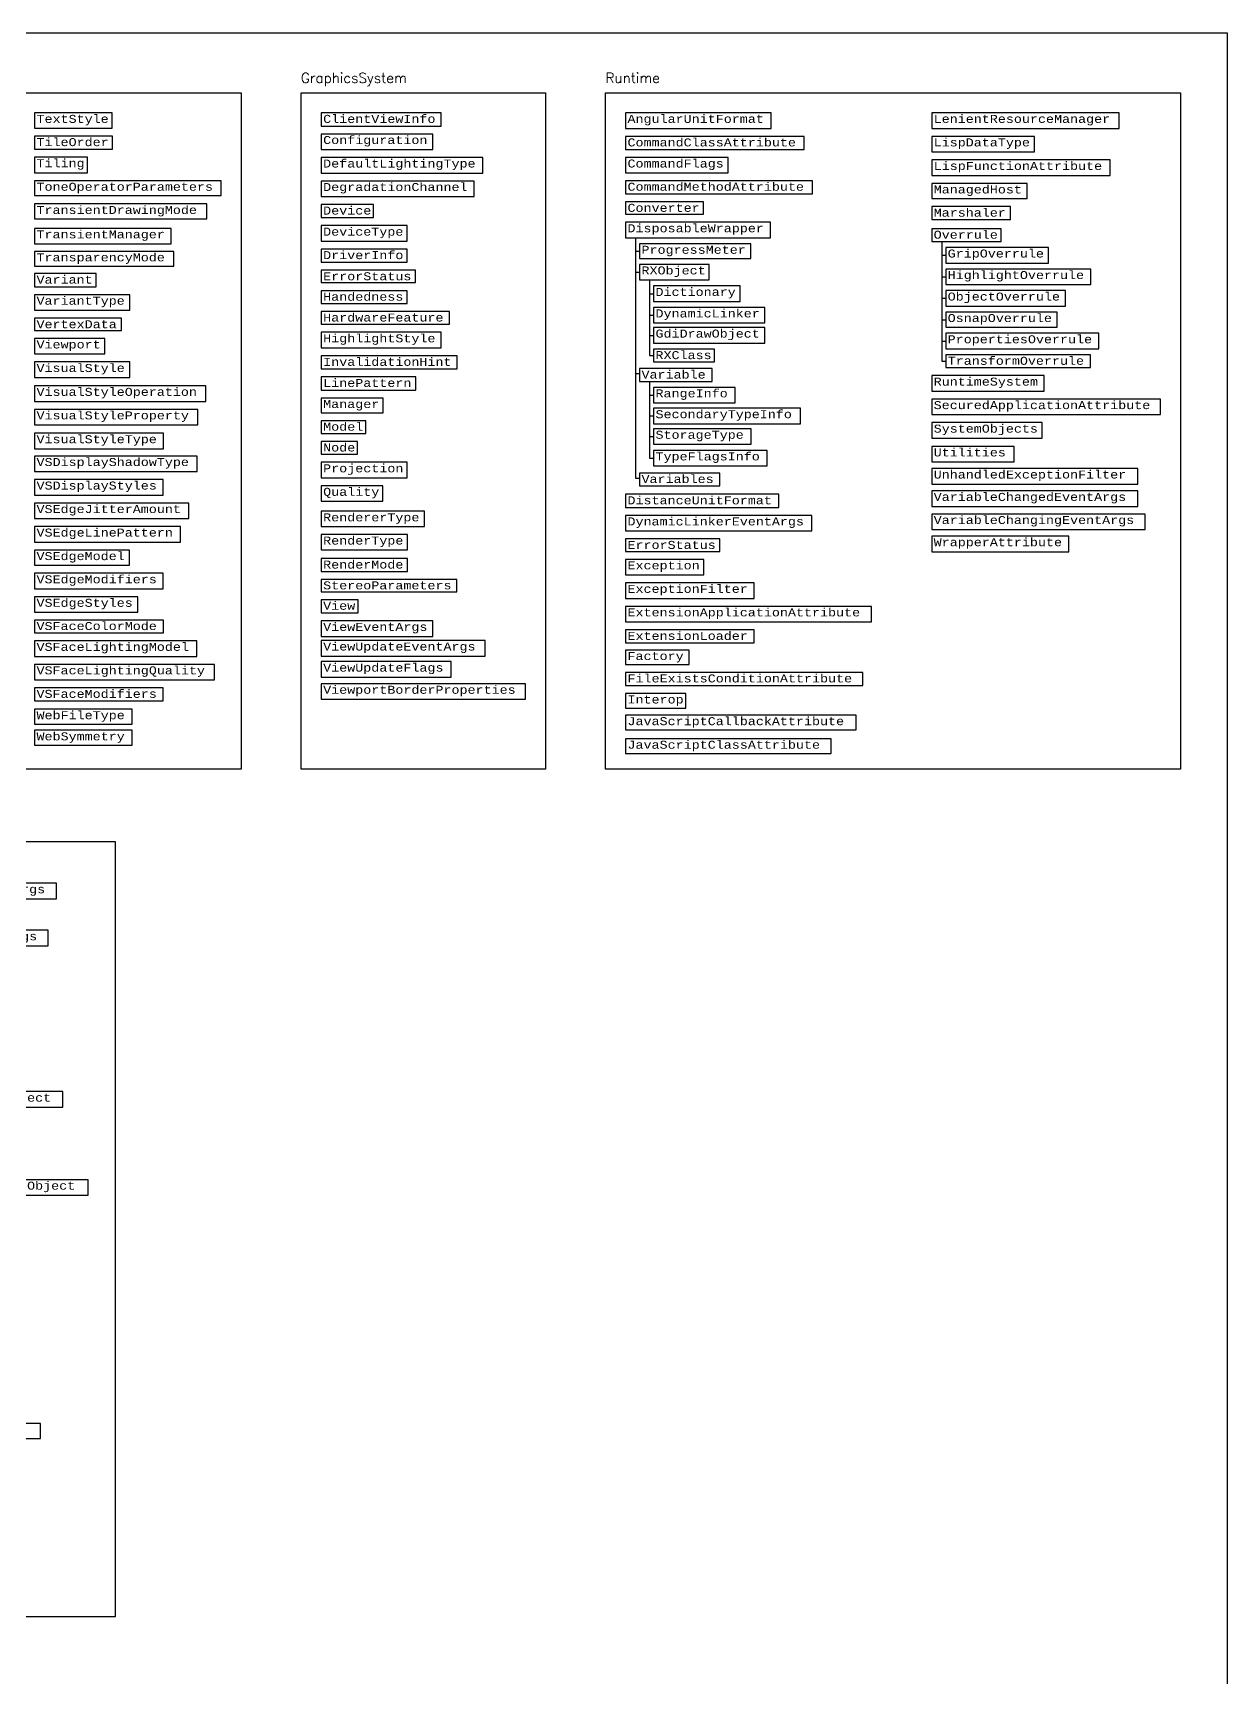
# Model space of a CAD drawing. Header units: inches. Extents: x 349 to 917, y -338 to 10.
# Drawn here: x 857.8 to 917.5, y -81.1 to 1.1 of the extents above; entities that cross this region are included whole.
import ezdxf

# ---------------------------------------------------------------- set-up
doc = ezdxf.new("R2010")
doc.units = ezdxf.units.IN
doc.header["$MEASUREMENT"] = 0
for name, color, linetype in [('Managed classes', 3, 'Continuous'), ('ObjectARX 2009 Managed classes', 7, 'Continuous'), ('ObjectARX 2010 Managed classes', 7, 'Continuous')]:
    doc.layers.add(name, color=color, linetype=linetype)
doc.styles.add('Categories', font='romanc.shx', dxfattribs={"height": 0.5})
doc.styles.add('PureManaged', font='cour.ttf', dxfattribs={"height": 0.4})
doc.styles.get("Standard").update_dxf_attribs({"font": 'cour.ttf'})

msp = doc.modelspace()

# ---------------------------------------------------------------- linework, layer by layer
for p, q in [((887.914, -9.142), (887.914, -21.154)), ((887.914, -9.808), (888.114, -9.808)), ((903.214, -9.329), (903.214, -15.312)), ((903.214, -10.017), (903.414, -10.017)), ((887.914, -10.861), (888.114, -10.861)), ((888.614, -11.249), (888.614, -15.028)), ((903.214, -11.092), (903.414, -11.092)), ((888.614, -11.937), (888.814, -11.937)), ((903.214, -12.168), (903.414, -12.168)), ((888.614, -13.012), (888.814, -13.012)), ((903.214, -13.236), (903.414, -13.236)), ((888.614, -14.02), (888.814, -14.02)), ((903.214, -14.304), (903.414, -14.304)), ((888.614, -15.028), (888.814, -15.028)), ((903.214, -15.312), (903.414, -15.312)), ((887.914, -15.932), (888.114, -15.932)), ((888.614, -16.32), (888.614, -20.16)), ((888.614, -17.008), (888.814, -17.008)), ((888.614, -18.049), (888.814, -18.049)), ((888.614, -19.078), (888.814, -19.078)), ((888.614, -20.16), (888.814, -20.16)), ((887.914, -21.154), (888.114, -21.154))]:
    msp.add_line(p, q)
for points in [[(636.228, 1.1), (917.477, 1.1), (917.477, -179.663), (636.229, -179.663)], [(772.659, -1.9), (868.206, -1.9), (868.206, -35.709), (772.659, -35.709)], [(871.206, -1.9), (883.414, -1.9), (883.414, -35.709), (871.206, -35.709)], [(886.414, -1.9), (915.142, -1.9), (915.142, -35.709), (886.414, -35.709)], [(857.882, -2.9), (857.882, -3.661), (861.76, -3.661), (861.76, -2.9)], [(872.206, -2.9), (872.206, -3.555), (878.195, -3.555), (878.195, -2.9)], [(887.414, -2.9), (887.414, -3.675), (894.701, -3.675), (894.701, -2.9)], [(902.714, -2.9), (902.714, -3.675), (912.075, -3.675), (912.075, -2.9)], [(857.882, -4.061), (857.882, -4.716), (861.775, -4.716), (861.775, -4.061)], [(872.206, -3.955), (872.206, -4.73), (877.784, -4.73), (877.784, -3.955)], [(887.414, -4.075), (887.414, -4.73), (896.34, -4.73), (896.34, -4.075)], [(902.714, -4.075), (902.714, -4.851), (907.859, -4.851), (907.859, -4.075)], [(857.882, -5.116), (857.882, -5.891), (860.527, -5.891), (860.527, -5.116)], [(872.206, -5.13), (872.206, -5.905), (880.281, -5.905), (880.281, -5.13)], [(887.414, -5.13), (887.414, -5.891), (892.541, -5.891), (892.541, -5.13)], [(902.714, -5.251), (902.714, -6.026), (911.64, -6.026), (911.64, -5.251)], [(857.882, -6.291), (857.882, -7.032), (867.206, -7.032), (867.206, -6.291)], [(872.206, -6.305), (872.206, -7.081), (879.851, -7.081), (879.851, -6.305)], [(887.414, -6.291), (887.414, -6.946), (896.76, -6.946), (896.76, -6.291)], [(902.714, -6.426), (902.714, -7.187), (907.478, -7.187), (907.478, -6.426)], [(887.414, -7.346), (887.414, -7.966), (891.312, -7.966), (891.312, -7.346)], [(857.882, -7.453), (857.882, -8.194), (866.494, -8.194), (866.494, -7.453)], [(872.206, -7.481), (872.206, -8.136), (874.819, -8.136), (874.819, -7.481)], [(902.714, -7.587), (902.714, -8.228), (906.648, -8.228), (906.648, -7.587)], [(857.882, -8.671), (857.882, -9.447), (864.716, -9.447), (864.716, -8.671)], [(872.206, -8.536), (872.206, -9.311), (876.499, -9.311), (876.499, -8.536)], [(887.414, -8.366), (887.414, -9.142), (894.663, -9.142), (894.663, -8.366)], [(902.714, -8.689), (902.714, -9.329), (906.186, -9.329), (906.186, -8.689)], [(857.882, -9.821), (857.882, -10.562), (864.839, -10.562), (864.839, -9.821)], [(872.206, -9.711), (872.206, -10.366), (876.504, -10.366), (876.504, -9.711)], [(888.114, -9.442), (888.114, -10.174), (893.675, -10.174), (893.675, -9.442)], [(903.414, -9.629), (903.414, -10.405), (908.559, -10.405), (908.559, -9.629)], [(888.114, -10.474), (888.114, -11.249), (891.595, -11.249), (891.595, -10.474)], [(857.882, -10.934), (857.882, -11.589), (860.967, -11.589), (860.967, -10.934)], [(872.206, -10.766), (872.206, -11.386), (876.927, -11.386), (876.927, -10.766)], [(903.414, -10.705), (903.414, -11.48), (910.667, -11.48), (910.667, -10.705)], [(857.882, -11.989), (857.882, -12.764), (862.644, -12.764), (862.644, -11.989)], [(872.206, -11.788), (872.206, -12.429), (876.5, -12.429), (876.5, -11.788)], [(888.814, -11.549), (888.814, -12.324), (893.143, -12.324), (893.143, -11.549)], [(903.414, -11.78), (903.414, -12.555), (909.407, -12.555), (909.407, -11.78)], [(872.206, -12.829), (872.206, -13.469), (878.618, -13.469), (878.618, -12.829)], [(888.814, -12.624), (888.814, -13.4), (894.382, -13.4), (894.382, -12.624)], [(903.414, -12.855), (903.414, -13.616), (908.987, -13.616), (908.987, -12.855)], [(857.882, -13.164), (857.882, -13.775), (862.237, -13.775), (862.237, -13.164)], [(872.206, -13.869), (872.206, -14.644), (878.197, -14.644), (878.197, -13.869)], [(888.814, -13.632), (888.814, -14.408), (894.382, -14.408), (894.382, -13.632)], [(903.414, -13.916), (903.414, -14.692), (911.062, -14.692), (911.062, -13.916)], [(857.882, -14.175), (857.882, -14.951), (861.388, -14.951), (861.388, -14.175)], [(888.814, -14.708), (888.814, -15.348), (891.854, -15.348), (891.854, -14.708)], [(857.882, -15.351), (857.882, -16.126), (862.644, -16.126), (862.644, -15.351)], [(872.206, -15.044), (872.206, -15.699), (879, -15.699), (879, -15.044)], [(903.414, -14.992), (903.414, -15.632), (910.654, -15.632), (910.654, -14.992)], [(872.206, -16.099), (872.206, -16.754), (876.943, -16.754), (876.943, -16.099)], [(888.114, -15.68), (888.114, -16.32), (891.739, -16.32), (891.739, -15.68)], [(902.714, -16.032), (902.714, -16.808), (908.342, -16.808), (908.342, -16.032)], [(857.882, -16.545), (857.882, -17.321), (866.439, -17.321), (866.439, -16.545)], [(872.206, -17.154), (872.206, -17.886), (875.299, -17.886), (875.299, -17.154)], [(888.814, -16.62), (888.814, -17.395), (892.893, -17.395), (892.893, -16.62)], [(902.714, -17.208), (902.714, -17.983), (914.142, -17.983), (914.142, -17.208)], [(857.882, -17.721), (857.882, -18.496), (866.041, -18.496), (866.041, -17.721)], [(888.814, -17.662), (888.814, -18.437), (896.164, -18.437), (896.164, -17.662)], [(872.206, -18.286), (872.206, -18.926), (874.435, -18.926), (874.435, -18.286)], [(888.814, -18.69), (888.814, -19.465), (893.687, -19.465), (893.687, -18.69)], [(902.714, -18.383), (902.714, -19.158), (908.243, -19.158), (908.243, -18.383)], [(857.882, -18.912), (857.882, -19.688), (864.325, -19.688), (864.325, -18.912)], [(872.206, -19.326), (872.206, -19.966), (874.017, -19.966), (874.017, -19.326)], [(902.714, -19.572), (902.714, -20.347), (906.842, -20.347), (906.842, -19.572)], [(857.882, -20.052), (857.882, -20.828), (866.005, -20.828), (866.005, -20.052)], [(872.206, -20.366), (872.206, -21.142), (876.506, -21.142), (876.506, -20.366)], [(888.814, -19.772), (888.814, -20.548), (894.486, -20.548), (894.486, -19.772)], [(857.882, -21.228), (857.882, -22.003), (864.308, -22.003), (864.308, -21.228)], [(888.114, -20.901), (888.114, -21.542), (892.121, -21.542), (892.121, -20.901)], [(902.714, -20.676), (902.714, -21.452), (913.014, -21.452), (913.014, -20.676)], [(872.206, -21.542), (872.206, -22.317), (875.293, -22.317), (875.293, -21.542)], [(887.414, -21.967), (887.414, -22.622), (895.073, -22.622), (895.073, -21.967)], [(902.714, -21.796), (902.714, -22.571), (913.014, -22.571), (913.014, -21.796)], [(857.882, -22.403), (857.882, -23.178), (865.589, -23.178), (865.589, -22.403)], [(872.206, -22.817), (872.206, -23.578), (877.364, -23.578), (877.364, -22.817)], [(902.714, -22.951), (902.714, -23.726), (913.385, -23.726), (913.385, -22.951)], [(857.882, -23.578), (857.882, -24.354), (865.179, -24.354), (865.179, -23.578)], [(887.414, -23.022), (887.414, -23.797), (896.732, -23.797), (896.732, -23.022)], [(872.206, -23.978), (872.206, -24.739), (876.523, -24.739), (876.523, -23.978)], [(887.414, -24.197), (887.414, -24.818), (892.135, -24.818), (892.135, -24.197)], [(902.714, -24.062), (902.714, -24.838), (909.57, -24.838), (909.57, -24.062)], [(857.882, -24.754), (857.882, -25.515), (862.635, -25.515), (862.635, -24.754)], [(872.206, -25.178), (872.206, -25.818), (876.523, -25.818), (876.523, -25.178)], [(887.414, -25.218), (887.414, -25.993), (891.325, -25.993), (891.325, -25.218)], [(857.882, -25.915), (857.882, -26.69), (864.308, -26.69), (864.308, -25.915)], [(872.206, -26.218), (872.206, -26.838), (878.994, -26.838), (878.994, -26.218)], [(857.882, -27.09), (857.882, -27.851), (863.047, -27.851), (863.047, -27.09)], [(887.414, -26.393), (887.414, -27.169), (893.847, -27.169), (893.847, -26.393)], [(872.206, -27.238), (872.206, -27.893), (874.061, -27.893), (874.061, -27.238)], [(887.414, -27.569), (887.414, -28.344), (899.714, -28.344), (899.714, -27.569)], [(857.882, -28.251), (857.882, -28.892), (864.325, -28.892), (864.325, -28.251)], [(872.206, -28.293), (872.206, -29.069), (877.792, -29.069), (877.792, -28.293)], [(887.414, -28.744), (887.414, -29.399), (893.847, -29.399), (893.847, -28.744)], [(857.882, -29.292), (857.882, -30.067), (865.996, -30.067), (865.996, -29.292)], [(872.206, -29.275), (872.206, -30.05), (880.397, -30.05), (880.397, -29.275)], [(872.206, -30.33), (872.206, -31.105), (878.705, -31.105), (878.705, -30.33)], [(887.414, -29.75), (887.414, -30.482), (890.589, -30.482), (890.589, -29.75)], [(857.882, -30.467), (857.882, -31.242), (866.882, -31.242), (866.882, -30.467)], [(887.414, -30.869), (887.414, -31.523), (899.27, -31.523), (899.27, -30.869)], [(857.882, -31.642), (857.882, -32.297), (864.308, -32.297), (864.308, -31.642)], [(872.206, -31.437), (872.206, -32.213), (882.414, -32.213), (882.414, -31.437)], [(887.414, -31.923), (887.414, -32.655), (890.436, -32.655), (890.436, -31.923)], [(857.882, -32.71), (857.882, -33.451), (862.768, -33.451), (862.768, -32.71)], [(887.414, -33.007), (887.414, -33.739), (898.946, -33.739), (898.946, -33.007)], [(857.882, -33.764), (857.882, -34.505), (862.768, -34.505), (862.768, -33.764)], [(887.414, -34.184), (887.414, -34.916), (897.685, -34.916), (897.685, -34.184)], [(790.909, -39.316), (861.92, -39.316), (861.906, -78.073), (790.895, -78.073)], [(845.888, -41.41), (845.888, -42.186), (858.982, -42.186), (858.982, -41.41)], [(845.888, -43.761), (845.888, -44.536), (858.561, -44.536), (858.561, -43.761)], [(846.588, -51.826), (846.588, -52.601), (859.3, -52.601), (859.3, -51.826)], [(846.588, -56.227), (846.588, -57.003), (860.561, -57.003), (860.561, -56.227)], [(846.588, -68.417), (846.588, -69.17), (858.178, -69.17), (858.178, -68.417)]]:
    msp.add_lwpolyline(points, close=True)

# ---------------------------------------------------------------- texts
at = {"color": 1, "char_height": 0.5, "attachment_point": 1, "style": 'Categories'}
for s, insert, width in [('GraphicsSystem', (871.195, -0.9), 5.20387), ('Runtime', (886.414, -0.9), 3.16522)]:
    msp.add_mtext(s, dxfattribs=dict(at, insert=insert, width=width))
at = {"layer": 'Managed classes', "char_height": 0.4, "attachment_point": 1, "style": 'PureManaged'}
for s, insert in [('{\\Fcourier new;TextStyle}', (857.982, -3)), ('{\\Fcourier new;ClientViewInfo}', (872.306, -3)), ('{\\Fcourier new;AngularUnitFormat}', (887.514, -3)), ('{\\Fcourier new;LenientResourceManager}', (902.814, -3)), ('{\\Fcourier new;Configuration}', (872.306, -4.055)), ('{\\Fcourier new;TileOrder}', (857.982, -4.161)), ('{\\Fcourier new;CommandClassAttribute}', (887.514, -4.175)), ('{\\Fcourier new;LispDataType}', (902.814, -4.175)), ('{\\Fcourier new;Tiling}', (857.982, -5.216)), ('{\\Fcourier new;DefaultLightingType}', (872.306, -5.23)), ('{\\Fcourier new;CommandFlags}', (887.514, -5.23)), ('{\\Fcourier new;LispFunctionAttribute}', (902.814, -5.351)), ('{\\Fcourier new;ToneOperatorParameters}', (857.982, -6.391)), ('{\\Fcourier new;DegradationChannel}', (872.306, -6.405)), ('{\\Fcourier new;CommandMethodAttribute}', (887.514, -6.391)), ('{\\Fcourier new;ManagedHost}', (902.814, -6.526)), ('{\\Fcourier new;Device}', (872.306, -7.581)), ('{\\Fcourier new;Converter}', (887.514, -7.446)), ('{\\Fcourier new;Marshaler}', (902.814, -7.687)), ('{\\Fcourier new;DeviceType}', (872.306, -8.636)), ('{\\Fcourier new;DisposableWrapper}', (887.514, -8.466)), ('{\\Fcourier new;DriverInfo}', (872.306, -9.811)), ('{\\Fcourier new;ProgressMeter}', (888.214, -9.542)), ('{\\Fcourier new;RXObject}', (888.214, -10.574)), ('{\\Fcourier new;Variant}', (857.982, -11.034)), ('{\\Fcourier new;ErrorStatus}', (872.306, -10.866)), ('{\\Fcourier new;VariantType}', (857.982, -12.089)), ('{\\Fcourier new;Handedness}', (872.306, -11.888)), ('{\\Fcourier new;Dictionary}', (888.914, -11.649)), ('{\\Fcourier new;HardwareFeature}', (872.306, -12.929)), ('{\\Fcourier new;DynamicLinker}', (888.914, -12.724)), ('{\\Fcourier new;VertexData}', (857.982, -13.264)), ('{\\Fcourier new;HighlightStyle}', (872.306, -13.969)), ('{\\Fcourier new;Viewport}', (857.982, -14.275)), ('{\\Fcourier new;RXClass}', (888.914, -14.808)), ('{\\Fcourier new;VisualStyle}', (857.982, -15.451)), ('{\\Fcourier new;InvalidationHint}', (872.306, -15.144)), ('{\\Fcourier new;LinePattern}', (872.306, -16.199)), ('{\\Fcourier new;RuntimeSystem}', (902.814, -16.132)), ('{\\Fcourier new;Manager}', (872.306, -17.254)), ('{\\Fcourier new;SecuredApplicationAttribute}', (902.814, -17.308)), ('{\\Fcourier new;Model}', (872.306, -18.386)), ('{\\Fcourier new;SystemObjects}', (902.814, -18.483)), ('{\\Fcourier new;VisualStyleType}', (857.982, -19.012)), ('{\\Fcourier new;Node}', (872.306, -19.426)), ('{\\Fcourier new;Projection}', (872.306, -20.466)), ('{\\Fcourier new;Quality}', (872.306, -21.642)), ('{\\Fcourier new;DistanceUnitFormat}', (887.514, -22.067)), ('{\\Fcourier new;RendererType}', (872.306, -22.917)), ('{\\Fcourier new;DynamicLinkerEventArgs}', (887.514, -23.122)), ('{\\Fcourier new;RenderType}', (872.306, -24.078)), ('{\\Fcourier new;ErrorStatus}', (887.514, -24.297)), ('{\\Fcourier new;WrapperAttribute}', (902.814, -24.162)), ('{\\Fcourier new;RenderMode}', (872.306, -25.278)), ('{\\Fcourier new;Exception}', (887.514, -25.318)), ('{\\Fcourier new;StereoParameters}', (872.306, -26.318)), ('{\\Fcourier new;ExceptionFilter}', (887.514, -26.493)), ('{\\Fcourier new;View}', (872.306, -27.338)), ('{\\Fcourier new;ExtensionApplicationAttribute}', (887.514, -27.669)), ('{\\Fcourier new;ViewEventArgs}', (872.306, -28.393)), ('{\\Fcourier new;ExtensionLoader}', (887.514, -28.844)), ('{\\Fcourier new;FileExistsConditionAttribute}', (887.514, -30.969)), ('{\\Fcourier new;ViewportBorderProperties}', (872.306, -31.537)), ('{\\Fcourier new;Interop}', (887.514, -32.023)), ('{\\Fcourier new;PromptSelectionOptionsEventArgs}', (845.988, -41.51)), ('{\\Fcourier new;PromptSelectionResultEventArgs}', (845.988, -43.861)), ('{\\Fcourier new;CrossingOrWindowSelectedObject}', (846.688, -51.926)), ('{\\Fcourier new;CrossingOrWindowSelectedSubObject}', (846.688, -56.327))]:
    msp.add_mtext(s, dxfattribs=dict(at, insert=insert))
at = {"layer": 'Managed classes', "color": 6, "char_height": 0.4, "attachment_point": 1, "style": 'PureManaged'}
for s, insert in [('{\\Fcourier new|c0;TransientDrawingMode}', (857.982, -7.553)), ('{\\Fcourier new|c0;TransparencyMode}', (857.982, -9.921)), ('{\\Fcourier new|c0;Utilities}', (902.814, -19.672)), ('{\\Fcourier new|c0;UnhandledExceptionFilter}', (902.814, -20.776)), ('{\\Fcourier new|c0;VariableChangedEventArgs}', (902.814, -21.896)), ('{\\Fcourier new|c0;VariableChangingEventArgs}', (902.814, -23.051)), ('{\\Fcourier new|c0;ViewUpdateEventArgs}', (872.306, -29.375)), ('{\\Fcourier new|c0;ViewUpdateFlags}', (872.306, -30.43)), ('{\\Fcourier new|c0;Factory}', (887.514, -29.85)), ('{\\Fcourier new|c0;WebFileType}', (857.982, -32.81)), ('{\\Fcourier new|c0;JavaScriptCallbackAttribute}', (887.514, -33.107)), ('{\\Fcourier new|c0;WebSymmetry}', (857.982, -33.864)), ('{\\Fcourier new|c0;JavaScriptClassAttribute}', (887.514, -34.284))]:
    msp.add_mtext(s, dxfattribs=dict(at, insert=insert))
at = {"layer": 'ObjectARX 2009 Managed classes', "color": 3, "insert": (857.982, -8.771), "char_height": 0.4, "attachment_point": 1}
msp.add_mtext('{\\Fcourier new;TransientManager}', dxfattribs=at)
at = {"layer": 'ObjectARX 2010 Managed classes', "color": 3, "char_height": 0.4, "attachment_point": 1}
for s, insert in [('{\\Fcourier new;Overrule}', (902.814, -8.789)), ('{\\Fcourier new;GripOverrule}', (903.514, -9.729)), ('{\\Fcourier new;HighlightOverrule}', (903.514, -10.805)), ('{\\Fcourier new;ObjectOverrule}', (903.514, -11.88)), ('{\\Fcourier new;OsnapOverrule}', (903.514, -12.955)), ('{\\Fcourier new;GdiDrawObject}', (888.914, -13.732)), ('{\\Fcourier new;PropertiesOverrule}', (903.514, -14.016)), ('{\\Fcourier new;TransformOverrule}', (903.514, -15.092)), ('{\\Fcourier new;VisualStyleOperation}', (857.982, -16.645)), ('{\\Fcourier new;VisualStyleProperty}', (857.982, -17.821)), ('{\\Fcourier new;VSDisplayShadowType}', (857.982, -20.152)), ('{\\Fcourier new;VSDisplayStyles}', (857.982, -21.328)), ('{\\Fcourier new;VSEdgeJitterAmount}', (857.982, -22.503)), ('{\\Fcourier new;VSEdgeLinePattern}', (857.982, -23.678)), ('{\\Fcourier new;VSEdgeModel}', (857.982, -24.854)), ('{\\Fcourier new;VSEdgeModifiers}', (857.982, -26.015)), ('{\\Fcourier new;VSEdgeStyles}', (857.982, -27.19)), ('{\\Fcourier new;VSFaceColorMode}', (857.982, -28.351)), ('{\\Fcourier new;VSFaceLightingModel}', (857.982, -29.392)), ('{\\Fcourier new;VSFaceLightingQuality}', (857.982, -30.567)), ('{\\Fcourier new;VSFaceModifiers}', (857.982, -31.742))]:
    msp.add_mtext(s, dxfattribs=dict(at, insert=insert))
at = {"layer": 'ObjectARX 2010 Managed classes', "color": 6, "char_height": 0.4, "attachment_point": 1}
for s, insert in [('{\\Fcourier new|c0;Variable}', (888.214, -15.78)), ('{\\Fcourier new|c0;RangeInfo}', (888.914, -16.72)), ('{\\Fcourier new|c0;SecondaryTypeInfo}', (888.914, -17.762)), ('{\\Fcourier new|c0;StorageType}', (888.914, -18.79)), ('{\\Fcourier new|c0;TypeFlagsInfo}', (888.914, -19.872)), ('{\\Fcourier new|c0;Variables}', (888.214, -21.001))]:
    msp.add_mtext(s, dxfattribs=dict(at, insert=insert))

doc.saveas('drawing.dxf')
